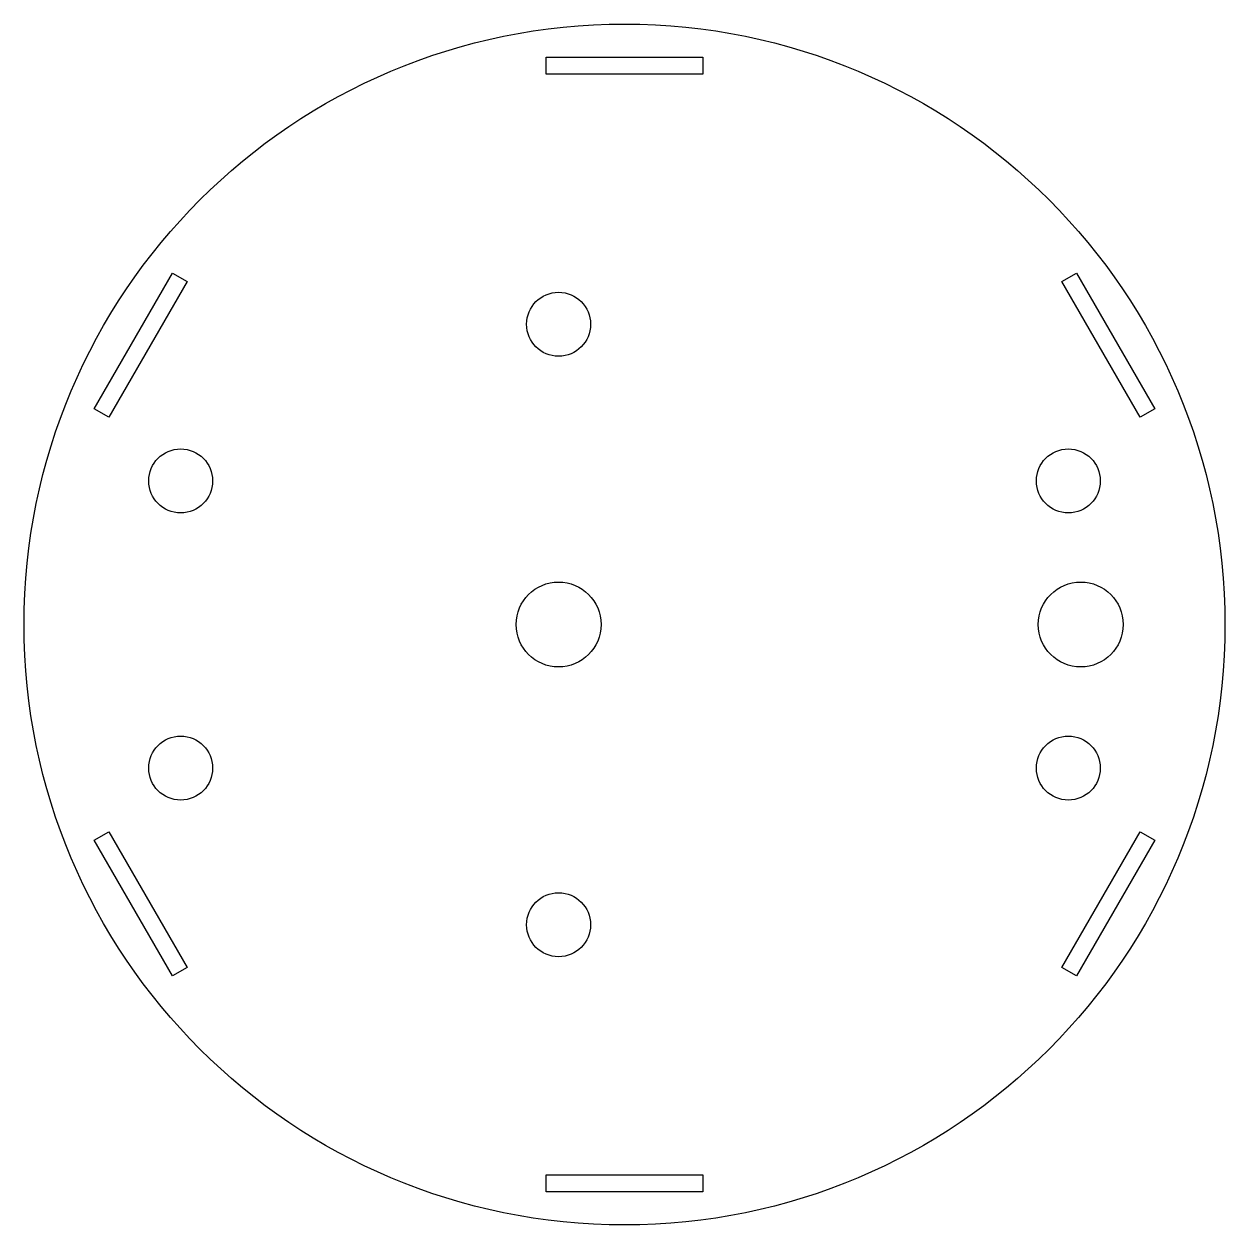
# Model space of a CAD drawing. Header units: millimetres. Extents: x -46 to 46, y -46 to 46.
import ezdxf

# ---------------------------------------------------------------- set-up
doc = ezdxf.new("R2010")
doc.units = ezdxf.units.MM

msp = doc.modelspace()

# ---------------------------------------------------------------- linework, layer by layer
at = {"color": 7, "linetype": 'Continuous', "lineweight": 25}
for p, q in [((-6, 43.45), (6, 43.45)), ((-6, 42.15), (-6, 43.45)), ((6, 43.45), (6, 42.15)), ((6, 42.15), (-6, 42.15)), ((-40.629, 16.529), (-34.629, 26.921)), ((-34.629, 26.921), (-33.503, 26.271)), ((33.503, 26.271), (34.629, 26.921)), ((34.629, 26.921), (40.629, 16.529)), ((-33.503, 26.271), (-39.503, 15.879)), ((39.503, 15.879), (33.503, 26.271)), ((-39.503, 15.879), (-40.629, 16.529)), ((40.629, 16.529), (39.503, 15.879)), ((-40.629, -16.529), (-39.503, -15.879)), ((-34.629, -26.921), (-40.629, -16.529)), ((-39.503, -15.879), (-33.503, -26.271)), ((33.503, -26.271), (39.503, -15.879)), ((40.629, -16.529), (34.629, -26.921)), ((39.503, -15.879), (40.629, -16.529)), ((-33.503, -26.271), (-34.629, -26.921)), ((34.629, -26.921), (33.503, -26.271)), ((-6, -42.15), (6, -42.15)), ((-6, -43.45), (-6, -42.15)), ((6, -42.15), (6, -43.45)), ((6, -43.45), (-6, -43.45))]:
    msp.add_line(p, q, dxfattribs=at)
for centre, radius in [((0, 0), 46), ((-5.05, 23), 2.45), ((-34, 11), 2.45), ((34, 11), 2.45), ((-5.05, 0), 3.25), ((34.95, 0), 3.25), ((-34, -11), 2.45), ((34, -11), 2.45), ((-5.05, -23), 2.45)]:
    msp.add_circle(centre, radius, dxfattribs=at)

doc.saveas('drawing.dxf')
